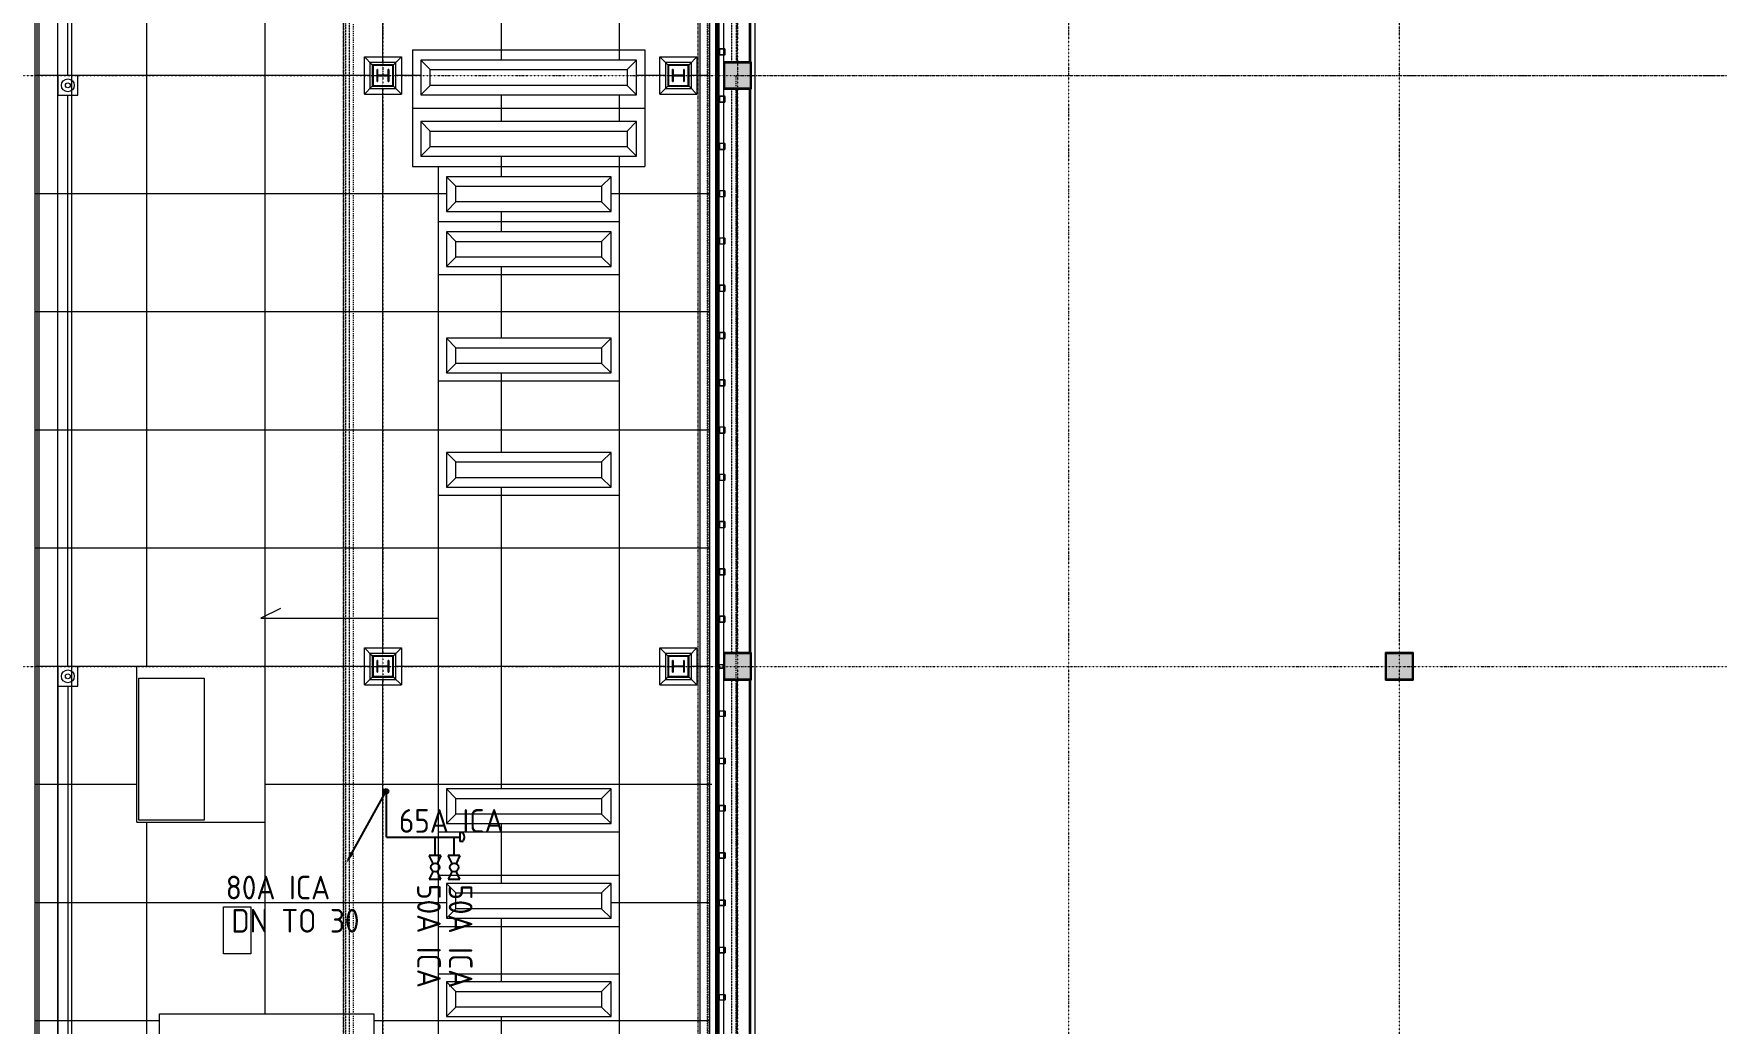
# Model space of a CAD drawing. Extents: x -32000 to 401936, y -48083 to 131250.
# Drawn here: x 133 to 42850, y 20940 to 46063 of the extents above; entities that cross this region are included whole.
import ezdxf

# ---------------------------------------------------------------- set-up
doc = ezdxf.new("R2010")
doc.units = 0
doc.header["$LTSCALE"] = 10
for name, pattern in [('H12PL4$0$JJP_三點線', [0.9, 0.3, -0.15, 0, -0.15, 0, -0.15, 0, -0.15]), ('H12PL4$0$JJP_虛線(退縮線、投影線、地下室範圍、非屬本工程、圖面分區)', [0.45, 0.3, -0.15]), ('H12PL4$0$TAI_虛線', [5.644, 2.822, -2.822]), ('XFM7P40ICA$0$H12PL4$0$CENTERK1', [0.0983, 0.0833, -0.005, 0.005, -0.005]), ('XFM7P40ICA$0$H12PL4$0$DOTK1', [0.01, 0.005, -0.005]), ('XFM7P40ICA$0$H12PL4$0$JJP_三點線', [0.9, 0.3, -0.15, 0, -0.15, 0, -0.15, 0, -0.15]), ('XFM7P40ICA$0$H12PL4$0$JJP_虛線(退縮線、投影線、地下室範圍、非屬本工程、圖面分區)', [0.45, 0.3, -0.15]), ('XFM7P40ICA$0$H12PL4$0$TAI_虛線', [5.644, 2.822, -2.822])]:
    doc.linetypes.add(name, pattern=pattern)
for name, color, linetype in [('H12PL4$0$A-ROOF', 252, 'Continuous'), ('H12PL4$0$A-WALL-EX', 252, 'Continuous'), ('H12PL4$0$A-WALL-IN', 252, 'Continuous'), ('H12PL4$0$S-COL', 252, 'Continuous'), ('H12PL4$0$S-GRID', 252, 'Continuous'), ('H12PL4$0$S-SLAB-SHOW', 252, 'Continuous'), ('XFM7P40ICA$0$H12PL4$0$A-ROOF', 252, 'Continuous'), ('XFM7P40ICA$0$H12PL4$0$A-WALL-EX', 252, 'Continuous'), ('XFM7P40ICA$0$H12PL4$0$A-WALL-IN', 252, 'Continuous'), ('XFM7P40ICA$0$H12PL4$0$Hattch', 252, 'Continuous'), ('XFM7P40ICA$0$H12PL4$0$L40_19_DRAN', 252, 'Continuous'), ('XFM7P40ICA$0$H12PL4$0$L40_19_HYOKI', 252, 'Continuous'), ('XFM7P40ICA$0$H12PL4$0$L40_19_MEJI', 252, 'Continuous'), ('XFM7P40ICA$0$H12PL4$0$L40_19_SIAGE1', 252, 'Continuous'), ('XFM7P40ICA$0$H12PL4$0$L40_19_SIAGE3', 252, 'Continuous'), ('XFM7P40ICA$0$H12PL4$0$L40_19_STEEL2', 252, 'Continuous'), ('XFM7P40ICA$0$H12PL4$0$L40_19_STEEL3', 252, 'Continuous'), ('XFM7P40ICA$0$H12PL4$0$L40_19_SUGATA2', 252, 'Continuous'), ('XFM7P40ICA$0$H12PL4$0$L40_19_SUGATA3', 252, 'Continuous'), ('XFM7P40ICA$0$H12PL4$0$L40_19_SUGATAD', 252, 'Continuous'), ('XFM7P40ICA$0$H12PL4$0$L40_19_設備基礎', 252, 'Continuous'), ('XFM7P40ICA$0$H12PL4$0$S-COL', 252, 'Continuous'), ('XFM7P40ICA$0$H12PL4$0$S-GRID', 252, 'Continuous'), ('XFM7P40ICA$0$PIPE', 2, 'Continuous'), ('XFM7P40ICA$0$PIPE-TEXT', 1, 'Continuous'), ('XFM7P40ICA$0$U-ICA-PIPE-P2', 4, 'Continuous'), ('XFM7P40ICA$0$U-ICA-TXT', 3, 'Continuous'), ('XFM7P40ICA$0$U-ICA-VALVE', 2, 'Continuous')]:
    doc.layers.add(name, color=color, linetype=linetype)
doc.styles.add('XFM7P40ICA$0$aa-txt', font='isocp.shx', dxfattribs={"bigfont": 'chineset'})

# ---------------------------------------------------------------- blocks, each defined once
blk = doc.blocks.new('XFM7P40ICA$0$H12PL4')
at = {"layer": 'XFM7P40ICA$0$H12PL4$0$Hattch', "linetype": 'Continuous', "lineweight": 0}
for points in [[(17650, 44650), (18350, 44650), (18350, 45350), (17650, 45350)], [(8850, 45150), (8850, 44850), (8865, 44850), (8865, 44995), (9135, 44995), (9135, 44850), (9150, 44850), (9150, 45150), (9135, 45150), (9135, 45005), (8865, 45005), (8865, 45150)], [(16350, 45150), (16350, 44850), (16365, 44850), (16365, 44995), (16635, 44995), (16635, 44850), (16650, 44850), (16650, 45150), (16635, 45150), (16635, 45005), (16365, 45005), (16365, 45150)], [(17650, 29650), (18350, 29650), (18350, 30350), (17650, 30350)], [(34450, 29650), (35150, 29650), (35150, 30350), (34450, 30350)], [(8850, 30150), (8850, 29850), (8865, 29850), (8865, 29995), (9135, 29995), (9135, 29850), (9150, 29850), (9150, 30150), (9135, 30150), (9135, 30005), (8865, 30005), (8865, 30150)], [(16350, 30150), (16350, 29850), (16365, 29850), (16365, 29995), (16635, 29995), (16635, 29850), (16650, 29850), (16650, 30150), (16635, 30150), (16635, 30005), (16365, 30005), (16365, 30150)]]:
    blk.add_hatch(color=256, dxfattribs=at).paths.add_polyline_path(points)
at = {"layer": 'XFM7P40ICA$0$H12PL4$0$A-ROOF', "linetype": 'XFM7P40ICA$0$H12PL4$0$TAI_虛線', "lineweight": 0, "flags": 128}
for points in [[(17965, 45000), (126735, 45000)], [(17965, -650), (17965, 45000)]]:
    blk.add_lwpolyline(points, dxfattribs=at)
at = {"layer": 'XFM7P40ICA$0$H12PL4$0$A-WALL-EX', "lineweight": 0}
for p, q in [((750, -2300), (750, 82649.8)), ((1100, -2300), (1100, 82649.8)), ((17300, -2300), (17300, 82649.8))]:
    blk.add_line(p, q, dxfattribs=at)
at = {"layer": 'XFM7P40ICA$0$H12PL4$0$A-WALL-EX', "linetype": 'XFM7P40ICA$0$H12PL4$0$JJP_虛線(退縮線、投影線、地下室範圍、非屬本工程、圖面分區)', "lineweight": 0}
blk.add_line((8050, 57350), (8050, 2650), dxfattribs=at)
at = {"layer": 'XFM7P40ICA$0$H12PL4$0$A-WALL-EX', "lineweight": 0, "flags": 128}
for points in [[(17470, -2300), (17470, 82649.8)], [(17500, 82650), (17500, -2300)], [(17535, -2300), (17535, 82650)]]:
    blk.add_lwpolyline(points, dxfattribs=at)
at = {"layer": 'XFM7P40ICA$0$H12PL4$0$A-WALL-EX', "linetype": 'XFM7P40ICA$0$H12PL4$0$JJP_虛線(退縮線、投影線、地下室範圍、非屬本工程、圖面分區)', "lineweight": 0, "flags": 128}
for points in [[(17965, 59650), (17965, 45350)], [(18000, 45350), (18000, 59650)], [(8000, 57500), (8000, 2500)], [(8150, 2650), (8150, 57350)], [(17250, 57350), (17250, 2650)], [(17300, 2650), (17300, 57350)], [(17965, 44650), (17965, 30350)], [(18000, 30350), (18000, 44650)], [(17965, 29650), (17965, 15350)], [(18000, 15350), (18000, 29650)]]:
    blk.add_lwpolyline(points, dxfattribs=at)
at = {"layer": 'XFM7P40ICA$0$H12PL4$0$A-WALL-IN', "lineweight": 0, "flags": 128}
for points in [[(18450, 450), (18450, 85450)], [(18300, 59650), (18300, 45350)], [(18300, 44650), (18300, 30350)], [(18300, 29650), (18300, 15350)]]:
    blk.add_lwpolyline(points, dxfattribs=at)
at = {"layer": 'XFM7P40ICA$0$H12PL4$0$L40_19_DRAN', "lineweight": 0}
for centre, radius in [((1000, 44750), 162.5), ((1000, 44750), 62.5), ((1000, 29750), 162.5), ((1000, 29750), 62.5)]:
    blk.add_circle(centre, radius, dxfattribs=at)
at = {"layer": 'XFM7P40ICA$0$H12PL4$0$L40_19_HYOKI', "lineweight": 0, "flags": 128}
blk.add_lwpolyline([(6399.8, 31473.5), (5899.8, 31223.5), (10399.8, 31223.5)], dxfattribs=at)
at = {"layer": 'XFM7P40ICA$0$H12PL4$0$L40_19_MEJI', "lineweight": 0}
for p, q in [((15000, 82050), (15000, 45390)), ((17050, -1975), (17050, 82050)), ((750, 45000), (750, 81550)), ((1000, 45000), (1000, 58550)), ((9000, 45330), (9000, 56670)), ((3000, 49400), (3000, 30000)), ((6000, 49400), (6000, 21180)), ((12000, 46660), (12000, 45390)), ((9750, 45650), (15650, 45650)), ((9750, 45650), (9750, 42690)), ((15650, 45650), (15650, 42690)), ((8670, 45000), (175, 45000)), ((9960, 45000), (9330, 45000)), ((16170, 45000), (15440, 45000)), ((17300, 45000), (16830, 45000)), ((750, 30000), (750, 44500)), ((1000, 30000), (1000, 44500)), ((9000, 30330), (9000, 44670)), ((12000, 44510), (12000, 43830)), ((15000, 44510), (15000, 43830)), ((9750, 44170), (15650, 44170)), ((12000, 42950), (12000, 42430)), ((15000, 42950), (15000, 19840)), ((9750, 42690), (15650, 42690)), ((10400, 42690), (10400, 19840)), ((10610, 42000), (175, 42000)), ((17300, 42000), (14790, 42000)), ((12000, 41550), (12000, 41030)), ((10400, 41290), (15000, 41290)), ((15000, 39940), (10400, 39940)), ((12000, 40150), (12000, 38330)), ((17300, 39000), (175, 39000)), ((15000, 37240), (10400, 37240)), ((12000, 37450), (12000, 35430)), ((17300, 36000), (175, 36000)), ((15000, 34340), (10400, 34340)), ((12000, 34550), (12000, 26890)), ((17300, 33000), (175, 33000)), ((8670, 30000), (200, 30000)), ((2750, 26050), (2750, 30000)), ((16170, 30000), (9330, 30000)), ((17300, 30000), (16830, 30000)), ((750, 29500), (750, 15000)), ((1000, 29500), (1000, 15000)), ((9000, 15330), (9000, 29670)), ((2750, 27000), (175, 27000)), ((17350, 27000), (6000, 27000)), ((2750, 26050), (6000, 26050)), ((3000, 26050), (3000, 17100)), ((10400, 25800), (15000, 25800)), ((12000, 26010), (12000, 24490)), ((10400, 24700), (15000, 24700)), ((10610, 24000), (175, 24000)), ((17300, 24000), (14790, 24000)), ((12000, 23610), (12000, 21990)), ((10400, 23400), (15000, 23400)), ((10400, 22200), (15000, 22200)), ((3330, 21000), (175, 21000)), ((17300, 21000), (8770, 21000)), ((12000, 21110), (12000, 19840))]:
    blk.add_line(p, q, dxfattribs=at)
at = {"layer": 'XFM7P40ICA$0$H12PL4$0$L40_19_MEJI', "lineweight": 0, "flags": 128}
for points in [[(1250, 45000), (750, 45000), (750, 44500), (1250, 44500)], [(1250, 30000), (750, 30000), (750, 29500), (1250, 29500)]]:
    blk.add_lwpolyline(points, close=True, dxfattribs=at)
at = {"layer": 'XFM7P40ICA$0$H12PL4$0$L40_19_SIAGE1', "lineweight": 0}
for p, q in [((17500, -2650), (17500, 91700)), ((18450, 350), (18450, 85450))]:
    blk.add_line(p, q, dxfattribs=at)
at = {"layer": 'XFM7P40ICA$0$H12PL4$0$L40_19_SIAGE3', "lineweight": 0}
for p, q in [((17535, -2615), (17535, 91665)), ((18337.5, 45350), (18337.5, 59700)), ((18337.5, 30350), (18337.5, 44650)), ((18337.5, 15350), (18337.5, 29650))]:
    blk.add_line(p, q, dxfattribs=at)
at = {"layer": 'XFM7P40ICA$0$H12PL4$0$L40_19_STEEL2', "lineweight": 0, "flags": 128}
for points in [[(17650, 44650), (17650, 45350), (18350, 45350), (18350, 44650)], [(17675, 44675), (17675, 45325), (18325, 45325), (18325, 44675)], [(17650, 29650), (17650, 30350), (18350, 30350), (18350, 29650)], [(34450, 29650), (34450, 30350), (35150, 30350), (35150, 29650)], [(17675, 29675), (17675, 30325), (18325, 30325), (18325, 29675)], [(34475, 29675), (34475, 30325), (35125, 30325), (35125, 29675)]]:
    blk.add_lwpolyline(points, close=True, dxfattribs=at)
for points in [[(8850, 44850), (8850, 45150), (8865, 45150), (8865, 45018, 0.4142136), (8878, 45005), (9122, 45005, 0.4142136), (9135, 45018), (9135, 45150), (9150, 45150), (9150, 44850), (9135, 44850), (9135, 44982, 0.4142136), (9122, 44995), (8878, 44995, 0.4142136), (8865, 44982), (8865, 44850)], [(16350, 44850), (16350, 45150), (16365, 45150), (16365, 45018, 0.4142136), (16378, 45005), (16622, 45005, 0.4142136), (16635, 45018), (16635, 45150), (16650, 45150), (16650, 44850), (16635, 44850), (16635, 44982, 0.4142136), (16622, 44995), (16378, 44995, 0.4142136), (16365, 44982), (16365, 44850)], [(8850, 29850), (8850, 30150), (8865, 30150), (8865, 30018, 0.4142136), (8878, 30005), (9122, 30005, 0.4142136), (9135, 30018), (9135, 30150), (9150, 30150), (9150, 29850), (9135, 29850), (9135, 29982, 0.4142136), (9122, 29995), (8878, 29995, 0.4142136), (8865, 29982), (8865, 29850)], [(16350, 29850), (16350, 30150), (16365, 30150), (16365, 30018, 0.4142136), (16378, 30005), (16622, 30005, 0.4142136), (16635, 30018), (16635, 30150), (16650, 30150), (16650, 29850), (16635, 29850), (16635, 29982, 0.4142136), (16622, 29995), (16378, 29995, 0.4142136), (16365, 29982), (16365, 29850)]]:
    blk.add_lwpolyline(points, format="xyb", close=True, dxfattribs=at)
at = {"layer": 'XFM7P40ICA$0$H12PL4$0$L40_19_STEEL3', "lineweight": 0, "flags": 128}
for points in [[(17685, 45538.5), (17685, 45661.5, 0.4142136), (17671.5, 45675), (17548.5, 45675, 0.4142136), (17535, 45661.5), (17535, 45538.5, 0.4142136), (17548.5, 45525), (17671.5, 45525, 0.4142136)], [(17680.5, 45538.5), (17680.5, 45661.5, 0.4142136), (17671.5, 45670.5), (17548.5, 45670.5, 0.4142136), (17539.5, 45661.5), (17539.5, 45538.5, 0.4142136), (17548.5, 45529.5), (17671.5, 45529.5, 0.4142136)], [(17685, 44338.5), (17685, 44461.5, 0.4142136), (17671.5, 44475), (17548.5, 44475, 0.4142136), (17535, 44461.5), (17535, 44338.5, 0.4142136), (17548.5, 44325), (17671.5, 44325, 0.4142136)], [(17680.5, 44338.5), (17680.5, 44461.5, 0.4142136), (17671.5, 44470.5), (17548.5, 44470.5, 0.4142136), (17539.5, 44461.5), (17539.5, 44338.5, 0.4142136), (17548.5, 44329.5), (17671.5, 44329.5, 0.4142136)], [(17685, 43138.5), (17685, 43261.5, 0.4142136), (17671.5, 43275), (17548.5, 43275, 0.4142136), (17535, 43261.5), (17535, 43138.5, 0.4142136), (17548.5, 43125), (17671.5, 43125, 0.4142136)], [(17680.5, 43138.5), (17680.5, 43261.5, 0.4142136), (17671.5, 43270.5), (17548.5, 43270.5, 0.4142136), (17539.5, 43261.5), (17539.5, 43138.5, 0.4142136), (17548.5, 43129.5), (17671.5, 43129.5, 0.4142136)], [(17685, 41938.5), (17685, 42061.5, 0.4142136), (17671.5, 42075), (17548.5, 42075, 0.4142136), (17535, 42061.5), (17535, 41938.5, 0.4142136), (17548.5, 41925), (17671.5, 41925, 0.4142136)], [(17680.5, 41938.5), (17680.5, 42061.5, 0.4142136), (17671.5, 42070.5), (17548.5, 42070.5, 0.4142136), (17539.5, 42061.5), (17539.5, 41938.5, 0.4142136), (17548.5, 41929.5), (17671.5, 41929.5, 0.4142136)], [(17685, 40738.5), (17685, 40861.5, 0.4142136), (17671.5, 40875), (17548.5, 40875, 0.4142136), (17535, 40861.5), (17535, 40738.5, 0.4142136), (17548.5, 40725), (17671.5, 40725, 0.4142136)], [(17680.5, 40738.5), (17680.5, 40861.5, 0.4142136), (17671.5, 40870.5), (17548.5, 40870.5, 0.4142136), (17539.5, 40861.5), (17539.5, 40738.5, 0.4142136), (17548.5, 40729.5), (17671.5, 40729.5, 0.4142136)], [(17685, 39538.5), (17685, 39661.5, 0.4142136), (17671.5, 39675), (17548.5, 39675, 0.4142136), (17535, 39661.5), (17535, 39538.5, 0.4142136), (17548.5, 39525), (17671.5, 39525, 0.4142136)], [(17680.5, 39538.5), (17680.5, 39661.5, 0.4142136), (17671.5, 39670.5), (17548.5, 39670.5, 0.4142136), (17539.5, 39661.5), (17539.5, 39538.5, 0.4142136), (17548.5, 39529.5), (17671.5, 39529.5, 0.4142136)], [(17685, 38338.5), (17685, 38461.5, 0.4142136), (17671.5, 38475), (17548.5, 38475, 0.4142136), (17535, 38461.5), (17535, 38338.5, 0.4142136), (17548.5, 38325), (17671.5, 38325, 0.4142136)], [(17680.5, 38338.5), (17680.5, 38461.5, 0.4142136), (17671.5, 38470.5), (17548.5, 38470.5, 0.4142136), (17539.5, 38461.5), (17539.5, 38338.5, 0.4142136), (17548.5, 38329.5), (17671.5, 38329.5, 0.4142136)], [(17685, 37138.5), (17685, 37261.5, 0.4142136), (17671.5, 37275), (17548.5, 37275, 0.4142136), (17535, 37261.5), (17535, 37138.5, 0.4142136), (17548.5, 37125), (17671.5, 37125, 0.4142136)], [(17680.5, 37138.5), (17680.5, 37261.5, 0.4142136), (17671.5, 37270.5), (17548.5, 37270.5, 0.4142136), (17539.5, 37261.5), (17539.5, 37138.5, 0.4142136), (17548.5, 37129.5), (17671.5, 37129.5, 0.4142136)], [(17685, 35938.5), (17685, 36061.5, 0.4142136), (17671.5, 36075), (17548.5, 36075, 0.4142136), (17535, 36061.5), (17535, 35938.5, 0.4142136), (17548.5, 35925), (17671.5, 35925, 0.4142136)], [(17680.5, 35938.5), (17680.5, 36061.5, 0.4142136), (17671.5, 36070.5), (17548.5, 36070.5, 0.4142136), (17539.5, 36061.5), (17539.5, 35938.5, 0.4142136), (17548.5, 35929.5), (17671.5, 35929.5, 0.4142136)], [(17685, 34738.5), (17685, 34861.5, 0.4142136), (17671.5, 34875), (17548.5, 34875, 0.4142136), (17535, 34861.5), (17535, 34738.5, 0.4142136), (17548.5, 34725), (17671.5, 34725, 0.4142136)], [(17680.5, 34738.5), (17680.5, 34861.5, 0.4142136), (17671.5, 34870.5), (17548.5, 34870.5, 0.4142136), (17539.5, 34861.5), (17539.5, 34738.5, 0.4142136), (17548.5, 34729.5), (17671.5, 34729.5, 0.4142136)], [(17685, 33538.5), (17685, 33661.5, 0.4142136), (17671.5, 33675), (17548.5, 33675, 0.4142136), (17535, 33661.5), (17535, 33538.5, 0.4142136), (17548.5, 33525), (17671.5, 33525, 0.4142136)], [(17680.5, 33538.5), (17680.5, 33661.5, 0.4142136), (17671.5, 33670.5), (17548.5, 33670.5, 0.4142136), (17539.5, 33661.5), (17539.5, 33538.5, 0.4142136), (17548.5, 33529.5), (17671.5, 33529.5, 0.4142136)], [(17685, 32338.5), (17685, 32461.5, 0.4142136), (17671.5, 32475), (17548.5, 32475, 0.4142136), (17535, 32461.5), (17535, 32338.5, 0.4142136), (17548.5, 32325), (17671.5, 32325, 0.4142136)], [(17680.5, 32338.5), (17680.5, 32461.5, 0.4142136), (17671.5, 32470.5), (17548.5, 32470.5, 0.4142136), (17539.5, 32461.5), (17539.5, 32338.5, 0.4142136), (17548.5, 32329.5), (17671.5, 32329.5, 0.4142136)], [(17685, 31138.5), (17685, 31261.5, 0.4142136), (17671.5, 31275), (17548.5, 31275, 0.4142136), (17535, 31261.5), (17535, 31138.5, 0.4142136), (17548.5, 31125), (17671.5, 31125, 0.4142136)], [(17680.5, 31138.5), (17680.5, 31261.5, 0.4142136), (17671.5, 31270.5), (17548.5, 31270.5, 0.4142136), (17539.5, 31261.5), (17539.5, 31138.5, 0.4142136), (17548.5, 31129.5), (17671.5, 31129.5, 0.4142136)], [(17635, 30036.5), (17635, 29963.5, -0.4142136), (17621.5, 29950), (17548.5, 29950, -0.4142136), (17535, 29963.5), (17535, 30036.5, -0.4142136), (17548.5, 30050), (17621.5, 30050, -0.4142136)], [(17630.5, 30036.5), (17630.5, 29963.5, -0.4142136), (17621.5, 29954.5), (17548.5, 29954.5, -0.4142136), (17539.5, 29963.5), (17539.5, 30036.5, -0.4142136), (17548.5, 30045.5), (17621.5, 30045.5, -0.4142136)], [(17685, 28861.5), (17685, 28738.5, -0.4142136), (17671.5, 28725), (17548.5, 28725, -0.4142136), (17535, 28738.5), (17535, 28861.5, -0.4142136), (17548.5, 28875), (17671.5, 28875, -0.4142136)], [(17680.5, 28861.5), (17680.5, 28738.5, -0.4142136), (17671.5, 28729.5), (17548.5, 28729.5, -0.4142136), (17539.5, 28738.5), (17539.5, 28861.5, -0.4142136), (17548.5, 28870.5), (17671.5, 28870.5, -0.4142136)], [(17685, 27661.5), (17685, 27538.5, -0.4142136), (17671.5, 27525), (17548.5, 27525, -0.4142136), (17535, 27538.5), (17535, 27661.5, -0.4142136), (17548.5, 27675), (17671.5, 27675, -0.4142136)], [(17680.5, 27661.5), (17680.5, 27538.5, -0.4142136), (17671.5, 27529.5), (17548.5, 27529.5, -0.4142136), (17539.5, 27538.5), (17539.5, 27661.5, -0.4142136), (17548.5, 27670.5), (17671.5, 27670.5, -0.4142136)], [(17685, 26461.5), (17685, 26338.5, -0.4142136), (17671.5, 26325), (17548.5, 26325, -0.4142136), (17535, 26338.5), (17535, 26461.5, -0.4142136), (17548.5, 26475), (17671.5, 26475, -0.4142136)], [(17680.5, 26461.5), (17680.5, 26338.5, -0.4142136), (17671.5, 26329.5), (17548.5, 26329.5, -0.4142136), (17539.5, 26338.5), (17539.5, 26461.5, -0.4142136), (17548.5, 26470.5), (17671.5, 26470.5, -0.4142136)], [(17685, 25261.5), (17685, 25138.5, -0.4142136), (17671.5, 25125), (17548.5, 25125, -0.4142136), (17535, 25138.5), (17535, 25261.5, -0.4142136), (17548.5, 25275), (17671.5, 25275, -0.4142136)], [(17680.5, 25261.5), (17680.5, 25138.5, -0.4142136), (17671.5, 25129.5), (17548.5, 25129.5, -0.4142136), (17539.5, 25138.5), (17539.5, 25261.5, -0.4142136), (17548.5, 25270.5), (17671.5, 25270.5, -0.4142136)], [(17685, 24061.5), (17685, 23938.5, -0.4142136), (17671.5, 23925), (17548.5, 23925, -0.4142136), (17535, 23938.5), (17535, 24061.5, -0.4142136), (17548.5, 24075), (17671.5, 24075, -0.4142136)], [(17680.5, 24061.5), (17680.5, 23938.5, -0.4142136), (17671.5, 23929.5), (17548.5, 23929.5, -0.4142136), (17539.5, 23938.5), (17539.5, 24061.5, -0.4142136), (17548.5, 24070.5), (17671.5, 24070.5, -0.4142136)], [(17685, 22861.5), (17685, 22738.5, -0.4142136), (17671.5, 22725), (17548.5, 22725, -0.4142136), (17535, 22738.5), (17535, 22861.5, -0.4142136), (17548.5, 22875), (17671.5, 22875, -0.4142136)], [(17680.5, 22861.5), (17680.5, 22738.5, -0.4142136), (17671.5, 22729.5), (17548.5, 22729.5, -0.4142136), (17539.5, 22738.5), (17539.5, 22861.5, -0.4142136), (17548.5, 22870.5), (17671.5, 22870.5, -0.4142136)], [(17685, 21661.5), (17685, 21538.5, -0.4142136), (17671.5, 21525), (17548.5, 21525, -0.4142136), (17535, 21538.5), (17535, 21661.5, -0.4142136), (17548.5, 21675), (17671.5, 21675, -0.4142136)], [(17680.5, 21661.5), (17680.5, 21538.5, -0.4142136), (17671.5, 21529.5), (17548.5, 21529.5, -0.4142136), (17539.5, 21538.5), (17539.5, 21661.5, -0.4142136), (17548.5, 21670.5), (17671.5, 21670.5, -0.4142136)]]:
    blk.add_lwpolyline(points, format="xyb", close=True, dxfattribs=at)
at = {"layer": 'XFM7P40ICA$0$H12PL4$0$L40_19_SUGATA2', "lineweight": 0, "flags": 128}
blk.add_lwpolyline([(3330, 21180), (8770, 21180), (8770, 18070), (3330, 18070)], close=True, dxfattribs=at)
at = {"layer": 'XFM7P40ICA$0$H12PL4$0$L40_19_SUGATA3', "lineweight": 0}
for p, q in [((17450, -2125), (17450, 82475)), ((175, -1975), (175, 82325)), ((17300, -1975), (17300, 82325)), ((8670, 45330), (8750, 45250)), ((9250, 45250), (9330, 45330)), ((10200, 45150), (9960, 45390)), ((15200, 45150), (15440, 45390)), ((16170, 45330), (16250, 45250)), ((16750, 45250), (16830, 45330)), ((8670, 44670), (8750, 44750)), ((9250, 44750), (9330, 44670)), ((10200, 44750), (9960, 44510)), ((15200, 44750), (15440, 44510)), ((16170, 44670), (16250, 44750)), ((16750, 44750), (16830, 44670)), ((10200, 43590), (9960, 43830)), ((15200, 43590), (15440, 43830)), ((10200, 43190), (9960, 42950)), ((15200, 43190), (15440, 42950)), ((10850, 42190), (10610, 42430)), ((14550, 42190), (14790, 42430)), ((10850, 41790), (10610, 41550)), ((14550, 41790), (14790, 41550)), ((10850, 40790), (10610, 41030)), ((14550, 40790), (14790, 41030)), ((10850, 40390), (10610, 40150)), ((14550, 40390), (14790, 40150)), ((10850, 38090), (10610, 38330)), ((14550, 38090), (14790, 38330)), ((10850, 37690), (10610, 37450)), ((14550, 37690), (14790, 37450)), ((10850, 35190), (10610, 35430)), ((14550, 35190), (14790, 35430)), ((10850, 34790), (10610, 34550)), ((14550, 34790), (14790, 34550)), ((8670, 30330), (8750, 30250)), ((9250, 30250), (9330, 30330)), ((16170, 30330), (16250, 30250)), ((16750, 30250), (16830, 30330)), ((8670, 29670), (8750, 29750)), ((9250, 29750), (9330, 29670)), ((16170, 29670), (16250, 29750)), ((16750, 29750), (16830, 29670)), ((10850, 26650), (10610, 26890)), ((14550, 26650), (14790, 26890)), ((10850, 26250), (10610, 26010)), ((14550, 26250), (14790, 26010)), ((10850, 24250), (10610, 24490)), ((14550, 24250), (14790, 24490)), ((10850, 23850), (10610, 23610)), ((14550, 23850), (14790, 23610)), ((10850, 21750), (10610, 21990)), ((14550, 21750), (14790, 21990)), ((10850, 21350), (10610, 21110)), ((14550, 21350), (14790, 21110))]:
    blk.add_line(p, q, dxfattribs=at)
at = {"layer": 'XFM7P40ICA$0$H12PL4$0$L40_19_SUGATA3', "linetype": 'XFM7P40ICA$0$H12PL4$0$CENTERK1', "lineweight": 0}
for p, q in [((225, -1925), (225, 82275)), ((275, -1875), (275, 82225))]:
    blk.add_line(p, q, dxfattribs=at)
at = {"layer": 'XFM7P40ICA$0$H12PL4$0$L40_19_SUGATA3', "lineweight": 0, "flags": 128}
for points in [[(8670, 44670), (9330, 44670), (9330, 45330), (8670, 45330)], [(16170, 44670), (16830, 44670), (16830, 45330), (16170, 45330)], [(8750, 44750), (9250, 44750), (9250, 45250), (8750, 45250)], [(16250, 44750), (16750, 44750), (16750, 45250), (16250, 45250)], [(8670, 29670), (9330, 29670), (9330, 30330), (8670, 30330)], [(16170, 29670), (16830, 29670), (16830, 30330), (16170, 30330)], [(8750, 29750), (9250, 29750), (9250, 30250), (8750, 30250)], [(16250, 29750), (16750, 29750), (16750, 30250), (16250, 30250)]]:
    blk.add_lwpolyline(points, close=True, dxfattribs=at)
at = {"layer": 'XFM7P40ICA$0$H12PL4$0$L40_19_SUGATAD', "linetype": 'XFM7P40ICA$0$H12PL4$0$DOTK1', "lineweight": 0}
for p, q in [((8000, 2500), (8000, 57495)), ((17000, 2500), (17000, 57495))]:
    blk.add_line(p, q, dxfattribs=at)
at = {"layer": 'XFM7P40ICA$0$H12PL4$0$L40_19_設備基礎', "lineweight": 0, "flags": 128}
for points in [[(15440, 44510), (15440, 45390), (9960, 45390), (9960, 44510)], [(10200, 44750), (10200, 45150), (15200, 45150), (15200, 44750)], [(15440, 42950), (15440, 43830), (9960, 43830), (9960, 42950)], [(10200, 43190), (10200, 43590), (15200, 43590), (15200, 43190)], [(14790, 41550), (14790, 42430), (10610, 42430), (10610, 41550)], [(10850, 41790), (10850, 42190), (14550, 42190), (14550, 41790)], [(14790, 40150), (14790, 41030), (10610, 41030), (10610, 40150)], [(10850, 40390), (10850, 40790), (14550, 40790), (14550, 40390)], [(14790, 37450), (14790, 38330), (10610, 38330), (10610, 37450)], [(10850, 37690), (10850, 38090), (14550, 38090), (14550, 37690)], [(14790, 34550), (14790, 35430), (10610, 35430), (10610, 34550)], [(10850, 34790), (10850, 35190), (14550, 35190), (14550, 34790)], [(2800, 26100), (2800, 29700), (4460, 29700), (4460, 26100)], [(14790, 26010), (14790, 26890), (10610, 26890), (10610, 26010)], [(10850, 26250), (10850, 26650), (14550, 26650), (14550, 26250)], [(14790, 23610), (14790, 24490), (10610, 24490), (10610, 23610)], [(10850, 23850), (10850, 24250), (14550, 24250), (14550, 23850)], [(4950, 22700), (4950, 23900), (5650, 23900), (5650, 22700)], [(14790, 21110), (14790, 21990), (10610, 21990), (10610, 21110)], [(10850, 21350), (10850, 21750), (14550, 21750), (14550, 21350)]]:
    blk.add_lwpolyline(points, close=True, dxfattribs=at)
at = {"layer": 'XFM7P40ICA$0$H12PL4$0$S-COL', "lineweight": 0, "flags": 128}
for points in [[(8530, 44530), (8530, 45470)], [(8730, 45270), (8530, 45470)], [(8530, 45470), (9470, 45470)], [(9470, 45470), (9270, 45270)], [(9470, 45470), (9470, 44530)], [(16030, 44530), (16030, 45470)], [(16230, 45270), (16030, 45470)], [(16030, 45470), (16970, 45470)], [(16970, 45470), (16770, 45270)], [(16970, 45470), (16970, 44530)], [(8730, 45270), (8730, 44730)], [(9270, 45270), (8730, 45270)], [(9270, 44730), (9270, 45270)], [(16230, 45270), (16230, 44730)], [(16770, 45270), (16230, 45270)], [(16770, 44730), (16770, 45270)], [(8730, 44730), (8530, 44530)], [(8530, 44530), (9470, 44530)], [(8730, 44730), (9270, 44730)], [(9470, 44530), (9270, 44730)], [(16230, 44730), (16030, 44530)], [(16030, 44530), (16970, 44530)], [(16230, 44730), (16770, 44730)], [(16970, 44530), (16770, 44730)], [(8530, 29530), (8530, 30470)], [(8730, 30270), (8530, 30470)], [(8530, 30470), (9470, 30470)], [(9470, 30470), (9270, 30270)], [(9470, 30470), (9470, 29530)], [(16030, 29530), (16030, 30470)], [(16230, 30270), (16030, 30470)], [(16030, 30470), (16970, 30470)], [(16970, 30470), (16770, 30270)], [(16970, 30470), (16970, 29530)], [(8730, 30270), (8730, 29730)], [(9270, 30270), (8730, 30270)], [(9270, 29730), (9270, 30270)], [(16230, 30270), (16230, 29730)], [(16770, 30270), (16230, 30270)], [(16770, 29730), (16770, 30270)], [(8730, 29730), (8530, 29530)], [(8530, 29530), (9470, 29530)], [(8730, 29730), (9270, 29730)], [(9470, 29530), (9270, 29730)], [(16230, 29730), (16030, 29530)], [(16030, 29530), (16970, 29530)], [(16230, 29730), (16770, 29730)], [(16970, 29530), (16770, 29730)]]:
    blk.add_lwpolyline(points, dxfattribs=at)
for points in [[(17650, 44650), (18350, 44650), (18350, 45350), (17650, 45350)], [(8850, 45150), (8850, 44850), (8865, 44850), (8865, 44995), (9135, 44995), (9135, 44850), (9150, 44850), (9150, 45150), (9135, 45150), (9135, 45005), (8865, 45005), (8865, 45150)], [(16350, 45150), (16350, 44850), (16365, 44850), (16365, 44995), (16635, 44995), (16635, 44850), (16650, 44850), (16650, 45150), (16635, 45150), (16635, 45005), (16365, 45005), (16365, 45150)], [(17650, 29650), (18350, 29650), (18350, 30350), (17650, 30350)], [(34450, 29650), (35150, 29650), (35150, 30350), (34450, 30350)], [(8850, 30150), (8850, 29850), (8865, 29850), (8865, 29995), (9135, 29995), (9135, 29850), (9150, 29850), (9150, 30150), (9135, 30150), (9135, 30005), (8865, 30005), (8865, 30150)], [(16350, 30150), (16350, 29850), (16365, 29850), (16365, 29995), (16635, 29995), (16635, 29850), (16650, 29850), (16650, 30150), (16635, 30150), (16635, 30005), (16365, 30005), (16365, 30150)]]:
    blk.add_lwpolyline(points, close=True, dxfattribs=at)
at = {"layer": 'XFM7P40ICA$0$H12PL4$0$S-GRID', "linetype": 'XFM7P40ICA$0$H12PL4$0$JJP_三點線', "lineweight": 0}
for p, q in [((9000, 128250), (9000, -28000)), ((18000, 128250), (18000, -28000)), ((26400, 128250), (26400, -28000)), ((34800, 128250), (34800, -28000)), ((-29000, 45000), (289600, 45000)), ((-29000, 30000), (289600, 30000))]:
    blk.add_line(p, q, dxfattribs=at)
blk = doc.blocks.new('*U359')
for p, q in [((-150, 75), (-49, 25)), ((150, 75), (49, 25)), ((-49, -25), (-150, -75)), ((49, -25), (150, -75))]:
    blk.add_line(p, q)
for points in [[(-150, 75), (-150, -75)], [(150, -75), (150, 75)]]:
    blk.add_lwpolyline(points)
blk.add_circle((0, 0), 55)
blk = doc.blocks.new('XFM7P40ICA$0$Ca-065')
for p, q in [((-3.7, -1.7), (-3.7, 0)), ((3.7, 0), (-3.7, 0)), ((3.7, -1.7), (3.7, 0))]:
    blk.add_line(p, q)
for centre, radius, start, end in [((-2.1, -1.7), 1.56, 180, 241.7155), ((0, 2.2), 5.98, 241.7155, 298.2845), ((2.1, -1.7), 1.56, 298.2845, 0)]:
    blk.add_arc(centre, radius, start, end)
blk = doc.blocks.new('XFM7P40ICA')
at = {"layer": 'XFM7P40ICA$0$PIPE'}
h = blk.add_hatch(dxfattribs=at)
h.set_pattern_fill('ANSI31', color=256, scale=15, style=0)
h.set_pattern_definition([(45, (-28232.955, -37227.83), (-33.67596, 33.67596), [])])
edge = h.paths.add_edge_path()
edge.add_arc((9083.28832, 26830.2002), 57.15, 90, 270)
edge.add_arc((9083.28832, 26801.6252), 28.575, 270, 450)
edge.add_arc((9083.28832, 26858.7752), 28.575, 90, 270, ccw=False)
blk.add_lwpolyline([(9083.28832, 26887.3502, 1), (9083.28832, 26830.2002, -1), (9083.28832, 26773.0502, -1)], format="xyb", close=True, dxfattribs=at)
blk.add_circle((9083.28832, 26830.2002), 57.15, dxfattribs=at)
at = {"layer": 'XFM7P40ICA$0$PIPE-TEXT'}
blk.add_lwpolyline([(8117.92507, 25092.40911), (9083.28832, 26830.2002), (9083.28832, 26830.2002)], dxfattribs=at)
blk.add_solid([(8171.33912, 25291.5245), (8069.36371, 25004.99176), (8258.75647, 25242.96314)], dxfattribs=at)
at = {"layer": 'XFM7P40ICA$0$U-ICA-PIPE-P2'}
for p, q in [((9088.48162, 25669.09731), (9088.48162, 26759.5501)), ((9088.48162, 25669.09731), (10905.05939, 25669.09731)), ((10161.41757, 25669.09731), (10952.73087, 25669.09731)), ((10323.50772, 25199.63213), (10323.50772, 25669.09731)), ((10805.21487, 25199.63213), (10805.21487, 25669.09731))]:
    blk.add_line(p, q, dxfattribs=at)
blk.add_blockref('XFM7P40ICA$0$H12PL4', (0, 0))
at = {"layer": 'XFM7P40ICA$0$U-ICA-PIPE-P2', "xscale": 30, "yscale": 30, "zscale": 30, "rotation": 90}
blk.add_blockref('XFM7P40ICA$0$Ca-065', (10952.73087, 25669.09731), dxfattribs=at)
at = {"layer": 'XFM7P40ICA$0$U-ICA-VALVE', "xscale": 2, "yscale": 2, "zscale": 2, "rotation": 270}
for p in [(10323.50772, 24899.63213), (10805.21487, 24899.63213)]:
    blk.add_blockref('*U359', p, dxfattribs=at)
at = {"layer": 'XFM7P40ICA$0$U-ICA-TXT', "style": 'XFM7P40ICA$0$aa-txt'}
blk.add_text('65A ICA', height=600, dxfattribs=at).set_placement((9405.81119, 25778.17652))
at = {"layer": 'XFM7P40ICA$0$U-ICA-TXT', "extrusion": (0, 0, -1), "style": 'XFM7P40ICA$0$aa-txt', "text_generation_flag": 2}
for s, p in [('80A ICA', (-5010.13507, 24087.53514, 0)), ('DN TO 30', (-5152.14355, 23243.19276, 0))]:
    blk.add_text(s, height=600, dxfattribs=at).set_placement(p)
at = {"layer": 'XFM7P40ICA$0$U-ICA-TXT', "style": 'XFM7P40ICA$0$aa-txt'}
for p in [(9867.64305, 24473.08484), (10671.30359, 24464.72716)]:
    blk.add_text('50A ICA', height=600, rotation=270, dxfattribs=at).set_placement(p)
blk = doc.blocks.new('H12PL4')
at = {"layer": 'H12PL4$0$A-ROOF', "linetype": 'H12PL4$0$TAI_虛線', "lineweight": 0, "flags": 128}
for points in [[(8248.06, 2650), (8248.06, 57349.86)], [(17227.03, 57354.64), (17227.03, 2650)]]:
    blk.add_lwpolyline(points, dxfattribs=at)
at = {"layer": 'H12PL4$0$A-WALL-EX', "lineweight": 0, "flags": 128}
for points in [[(17500, -2650), (17500, 91700)], [(17500, -2650), (17500, 91700)], [(17500, -2650), (17500, 91700)], [(17500, -2650), (17500, 91700)], [(17500, 83000), (17500, -2615)], [(17650, 45350), (17650, 59650)], [(17650, 30350), (17650, 44650)], [(17650, 15350), (17650, 29650)]]:
    blk.add_lwpolyline(points, dxfattribs=at)
at = {"layer": 'H12PL4$0$A-WALL-EX', "linetype": 'H12PL4$0$JJP_虛線(退縮線、投影線、地下室範圍、非屬本工程、圖面分區)', "lineweight": 0, "flags": 128}
for points in [[(17850, 59650), (17850, 45350)], [(18000, 45350), (18000, 47925)], [(17850, 44650), (17850, 30350)], [(18000, 42075), (18000, 44650)], [(18000, 39075), (18000, 41925)], [(18000, 36075), (18000, 38925)], [(18000, 33075), (18000, 35925)], [(18000, 30350), (18000, 32925)], [(17850, 29650), (17850, 15350)], [(18000, 27075), (18000, 29650)], [(18000, 24075), (18000, 26925)], [(18000, 21075), (18000, 23925)]]:
    blk.add_lwpolyline(points, dxfattribs=at)
at = {"layer": 'H12PL4$0$A-WALL-IN', "lineweight": 0, "flags": 128}
for points in [[(18450, -465.1), (18450, 85450)], [(18300, 59650), (18300, 45350)], [(18300, 44650), (18300, 30350)], [(18300, 29650), (18300, 15350)]]:
    blk.add_lwpolyline(points, dxfattribs=at)
at = {"layer": 'H12PL4$0$S-COL', "lineweight": 0, "flags": 128}
for points in [[(8530, 44530), (8530, 45470)], [(8730, 45270), (8530, 45470)], [(8530, 45470), (9470, 45470)], [(9470, 45470), (9270, 45270)], [(9470, 45470), (9470, 44530)], [(16030, 44530), (16030, 45470)], [(16230, 45270), (16030, 45470)], [(16030, 45470), (16970, 45470)], [(16970, 45470), (16770, 45270)], [(16970, 45470), (16970, 44530)], [(8730, 45270), (8730, 44730)], [(9270, 45270), (8730, 45270)], [(9270, 44730), (9270, 45270)], [(16230, 45270), (16230, 44730)], [(16770, 45270), (16230, 45270)], [(16770, 44730), (16770, 45270)], [(8730, 44730), (8530, 44530)], [(8530, 44530), (9470, 44530)], [(8730, 44730), (9270, 44730)], [(9470, 44530), (9270, 44730)], [(16230, 44730), (16030, 44530)], [(16030, 44530), (16970, 44530)], [(16230, 44730), (16770, 44730)], [(16970, 44530), (16770, 44730)], [(8530, 29530), (8530, 30470)], [(8730, 30270), (8530, 30470)], [(8530, 30470), (9470, 30470)], [(9470, 30470), (9270, 30270)], [(9470, 30470), (9470, 29530)], [(16030, 29530), (16030, 30470)], [(16230, 30270), (16030, 30470)], [(16030, 30470), (16970, 30470)], [(16970, 30470), (16770, 30270)], [(16970, 30470), (16970, 29530)], [(8730, 30270), (8730, 29730)], [(9270, 30270), (8730, 30270)], [(9270, 29730), (9270, 30270)], [(16230, 30270), (16230, 29730)], [(16770, 30270), (16230, 30270)], [(16770, 29730), (16770, 30270)], [(8730, 29730), (8530, 29530)], [(8530, 29530), (9470, 29530)], [(8730, 29730), (9270, 29730)], [(9470, 29530), (9270, 29730)], [(16230, 29730), (16030, 29530)], [(16030, 29530), (16970, 29530)], [(16230, 29730), (16770, 29730)], [(16970, 29530), (16770, 29730)]]:
    blk.add_lwpolyline(points, dxfattribs=at)
for points in [[(17650, 44650), (18350, 44650), (18350, 45350), (17650, 45350)], [(8850, 45150), (8850, 44850), (8865, 44850), (8865, 44995), (9135, 44995), (9135, 44850), (9150, 44850), (9150, 45150), (9135, 45150), (9135, 45005), (8865, 45005), (8865, 45150)], [(16350, 45150), (16350, 44850), (16365, 44850), (16365, 44995), (16635, 44995), (16635, 44850), (16650, 44850), (16650, 45150), (16635, 45150), (16635, 45005), (16365, 45005), (16365, 45150)], [(17650, 29650), (18350, 29650), (18350, 30350), (17650, 30350)], [(34450, 29650), (35150, 29650), (35150, 30350), (34450, 30350)], [(8850, 30150), (8850, 29850), (8865, 29850), (8865, 29995), (9135, 29995), (9135, 29850), (9150, 29850), (9150, 30150), (9135, 30150), (9135, 30005), (8865, 30005), (8865, 30150)], [(16350, 30150), (16350, 29850), (16365, 29850), (16365, 29995), (16635, 29995), (16635, 29850), (16650, 29850), (16650, 30150), (16635, 30150), (16635, 30005), (16365, 30005), (16365, 30150)]]:
    blk.add_lwpolyline(points, close=True, dxfattribs=at)
at = {"layer": 'H12PL4$0$S-GRID', "linetype": 'H12PL4$0$JJP_三點線', "lineweight": 0}
for p, q in [((9000, 128250), (9000, -28000)), ((18000, 128250), (18000, -28000)), ((26400, 128250), (26400, -28000)), ((34800, 128250), (34800, -28000)), ((-29000, 45000), (289600, 45000)), ((-29000, 30000), (289600, 30000))]:
    blk.add_line(p, q, dxfattribs=at)
at = {"layer": 'H12PL4$0$S-SLAB-SHOW', "lineweight": 0}
for p, q in [((750, -2300), (750, 82649.75)), ((1100, -2300), (1100, 82649.75)), ((17300, -2300), (17300, 82649.75))]:
    blk.add_line(p, q, dxfattribs=at)
at = {"layer": 'H12PL4$0$S-SLAB-SHOW', "lineweight": 0, "flags": 128}
blk.add_lwpolyline([(17470, -2300), (17470, 82649.75)], dxfattribs=at)

msp = doc.modelspace()

# ---------------------------------------------------------------- block references
msp.add_blockref('XFM7P40ICA', (0, 0))

# ---------------------------------------------------------------- next in the draw order: block references
msp.add_blockref('H12PL4', (0, 0))

doc.saveas('drawing.dxf')
